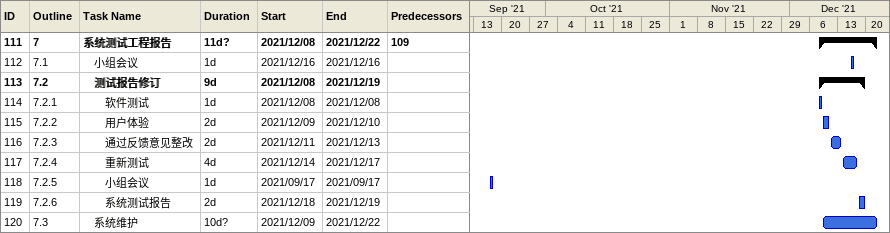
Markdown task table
| ID | WBS | Task | Duration | Start | Finish | Predecessors |
|---|---|---|---|---|---|---|
| 111 | 7 | **系统测试工程报告** | 11d? | 2021-12-08 | 2021-12-22 | 109 |
| 112 | 7.1 | 小组会议 | 1d | 2021-12-16 | 2021-12-16 |  |
| 113 | 7.2 | **测试报告修订** | 9d | 2021-12-08 | 2021-12-19 |  |
| 114 | 7.2.1 | 软件测试 | 1d | 2021-12-08 | 2021-12-08 |  |
| 115 | 7.2.2 | 用户体验 | 2d | 2021-12-09 | 2021-12-10 |  |
| 116 | 7.2.3 | 通过反馈意见整改 | 2d | 2021-12-11 | 2021-12-13 |  |
| 117 | 7.2.4 | 重新测试 | 4d | 2021-12-14 | 2021-12-17 |  |
| 118 | 7.2.5 | 小组会议 | 1d | 2021-09-17 | 2021-09-17 |  |
| 119 | 7.2.6 | 系统测试报告 | 2d | 2021-12-18 | 2021-12-19 |  |
| 120 | 7.3 | 系统维护 | 10d? | 2021-12-09 | 2021-12-22 |  |
